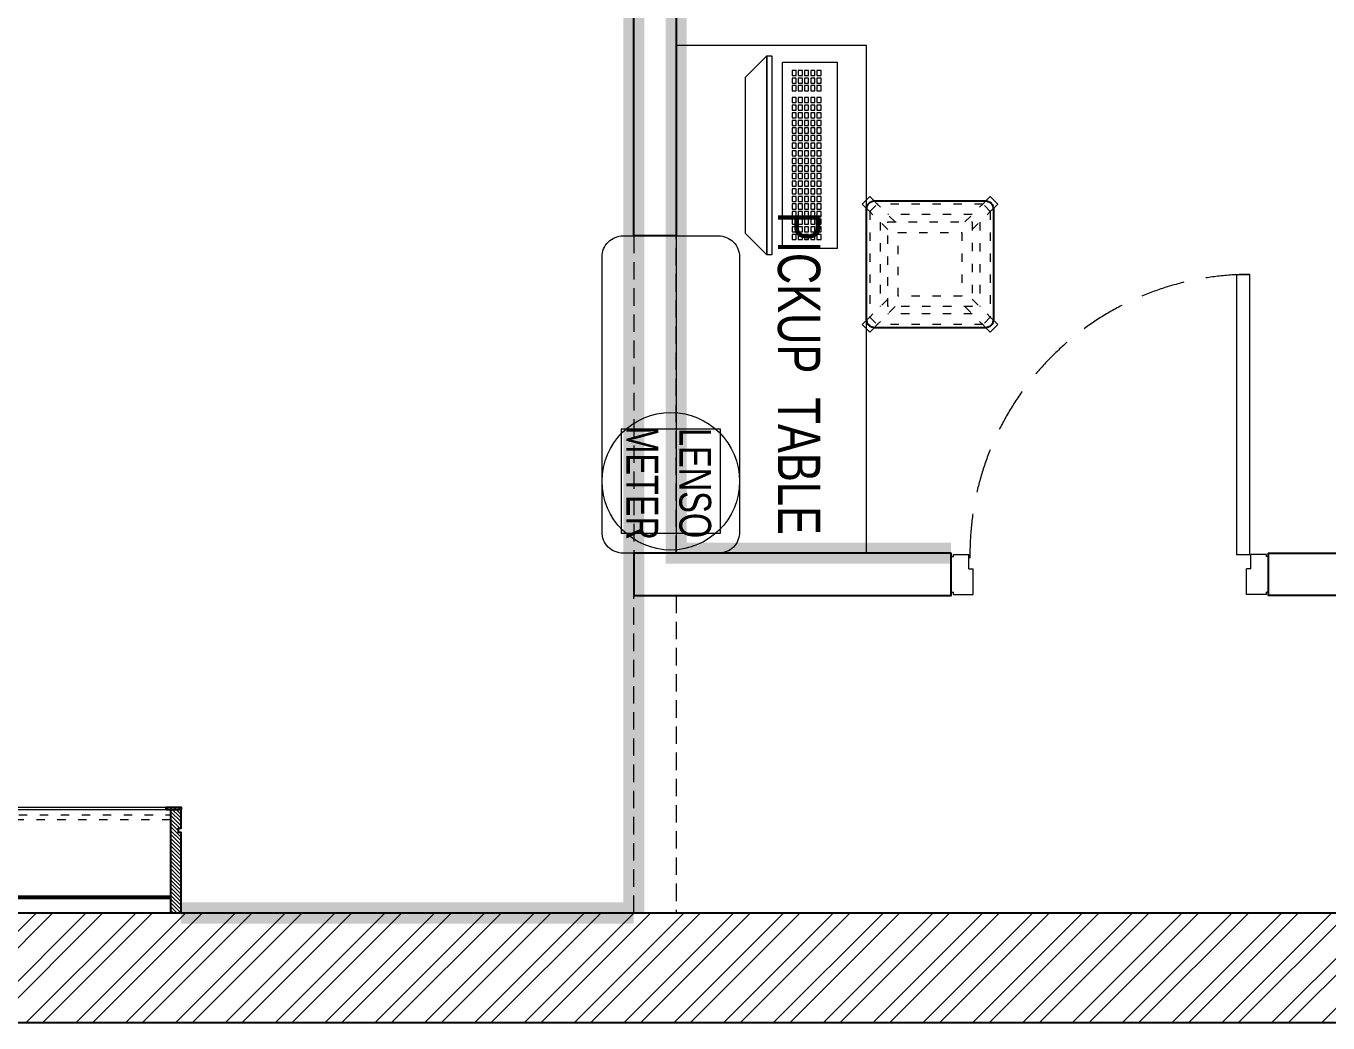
# Model space of a CAD drawing. Header units: feet. Extents: x 9724558 to 9740498, y -5935637 to -5928387.
# Drawn here: x 9735212 to 9738288, y -5935637 to -5933281 of the extents above; entities that cross this region are included whole.
import ezdxf

# ---------------------------------------------------------------- set-up
doc = ezdxf.new("R2010")
doc.units = ezdxf.units.FT
doc.header["$LTSCALE"] = 33
doc.header["$MEASUREMENT"] = 0
for name, pattern in [('a_p6_plan_L18$0$HIDDEN', [0.375, 0.25, -0.125]), ('ACAD_ISO03W100', [30, 12, -18]), ('HIDDEN2', [4.7625, 3.175, -1.5875])]:
    doc.linetypes.add(name, pattern=pattern)
doc.layers.add('A-WALL', color=1, linetype='Continuous')
for name, color, linetype, lineweight in [('A-WALL HATCH', 251, 'Continuous', 0), ('Door', 2, 'Continuous', 13), ('LENS-CURTAIN', 5, 'a_p6_plan_L18$0$HIDDEN', 9), ('LENS-DOOR', 34, 'Continuous', 20), ('LENS-PARTITION', 21, 'Continuous', 25), ('LENS-TEXT', 31, 'Continuous', 5), ('LENS_DIMENSION', 193, 'Continuous', 0), ('LK-EQPMT', 3, 'Continuous', 18), ('LK-FF&E WALL', 1, 'Continuous', 9), ('LK-FLUTTED FINISH', 20, 'Continuous', 30), ('LK-IT', 3, 'Continuous', 18), ('LK-MIRROR', 133, 'Continuous', 13), ('LK-TILES FINISH', 251, 'Continuous', 5), ('LN-ELEVATION-1', 81, 'Continuous', 25), ('LN-ELEVATION-2', 103, 'Continuous', 20), ('LN-ELEVATION-3', 125, 'Continuous', 18), ('LN-ELEVATION-4', 145, 'Continuous', 13), ('LN-ELEVATION-5', 167, 'Continuous', 5), ('LN-HATCH', 251, 'Continuous', 0)]:
    doc.layers.add(name, color=color, linetype=linetype, lineweight=lineweight)
doc.styles.add('LK TXT', font='GILC____.TTF', dxfattribs={"height": 100})

# ---------------------------------------------------------------- blocks, each defined once
blk = doc.blocks.new('A$Cbb8c257c')
at = {"layer": 'A-WALL HATCH'}
h = blk.add_hatch(dxfattribs=at)
h.set_pattern_fill('ANSI32', color=256, scale=222)
h.set_pattern_definition([(45, (-3278488.334, 5454299.475), (-58.8666395, 58.8666395), []), (45, (-3278449.09, 5454299.475), (-58.8666395, 58.8666395), [])])
h.paths.add_polyline_path([(0, -260), (-200, -260), (-200, -3510), (0, -3510)])
h.paths.add_polyline_path([(-800, 0), (-4440, 0), (-4440, -160), (-800, -160)])
h.paths.add_polyline_path([(-5240, 0), (-13130, 0), (-13130, -160), (-5240, -160)])
h.paths.add_polyline_path([(-13920, -6990), (-13920, -7250), (0, -7250), (0, -3770), (-200, -3770), (-200, -6990)])
at = {"layer": 'A-WALL'}
for p, q in [((-13920, -6990), (-200, -6990)), ((0, -7250), (-13920, -7250))]:
    blk.add_line(p, q, dxfattribs=at)
blk = doc.blocks.new('JJ SH 1200')
at = {"layer": 'LN-HATCH', "ltscale": 0.5}
h = blk.add_hatch(dxfattribs=at)
h.set_pattern_fill('ANSI31', color=256, scale=2)
h.set_pattern_definition([(45, (4097187.331, 1708800.267), (-4.4901280605, 4.4901280605), [])])
h.paths.add_polyline_path([(792.1, 220), (792.1, 30), (786.1, 30), (786.1, 20), (792.1, 20), (792.1, -24), (767.1, -24), (767.1, 220)])
h.paths.add_polyline_path([(-382.9, 180), (767.1, 180), (767.1, 186), (-382.9, 186)])
h.paths.add_polyline_path([(757.1, -24), (757.1, -30), (792.1, -30), (792.1, -24)])
h.paths.add_polyline_path([(-407.9, 220), (-407.9, 30), (-401.9, 30), (-401.9, 20), (-407.9, 20), (-407.9, -24), (-382.9, -24), (-382.9, 220)])
h.paths.add_polyline_path([(-372.9, -24), (-372.9, -30), (-407.9, -30), (-407.9, -24)])
at = {"layer": 'LN-ELEVATION-1', "ltscale": 0.5}
for points in [[(-407.9, 220), (-407.9, 30), (-401.9, 30), (-401.9, 20), (-407.9, 20), (-407.9, -24), (-382.9, -24), (-382.9, 220)], [(792.1, 220), (792.1, 30), (786.1, 30), (786.1, 20), (792.1, 20), (792.1, -24), (767.1, -24), (767.1, 220)], [(-382.9, 180), (767.1, 180), (767.1, 186), (-382.9, 186)], [(-372.9, -24), (-372.9, -30), (-407.9, -30), (-407.9, -24)], [(757.1, -24), (757.1, -30), (792.1, -30), (792.1, -24)]]:
    blk.add_lwpolyline(points, close=True, dxfattribs=at)
at = {"layer": 'LN-ELEVATION-3', "ltscale": 0.5}
for p, q in [((767.1, 220), (-382.9, 220)), ((757.1, -24), (-372.9, -24)), ((-372.9, -30), (757.1, -30))]:
    blk.add_line(p, q, dxfattribs=at)
at = {"layer": 'LN-ELEVATION-4', "linetype": 'ACAD_ISO03W100', "ltscale": 0.05}
blk.add_lwpolyline([(767.1, 0), (-382.9, 0), (-382.9, -12), (767.1, -12)], close=True, dxfattribs=at)
blk = doc.blocks.new('CLENS 600 TYPE 6')
at = {"layer": 'LN-ELEVATION-1', "ltscale": 0.5}
blk.add_lwpolyline([(130, -225), (-130, -225, -0.414214), (-150, -205), (-150, 55, -0.414214), (-130, 75), (130, 75, -0.414214), (150, 55), (150, -205, -0.414214)], format="xyb", close=True, dxfattribs=at)
at = {"layer": 'LN-ELEVATION-3', "linetype": 'ACAD_ISO03W100', "ltscale": 0.05}
for p, q in [((-82.3, 25), (-124.7, 67.4)), ((124.7, 67.4), (-124.7, 67.4)), ((82.3, 25), (124.7, 67.4)), ((-100, 7.3), (-142.4, 49.7)), ((-142.4, -199.7), (-142.4, 49.7)), ((99.7, 42.4), (-99.7, 42.4)), ((100, 7.3), (142.4, 49.7)), ((142.4, -199.7), (142.4, 49.7)), ((-117.4, -174.7), (-117.4, 24.7)), ((117.4, -174.7), (117.4, 24.7)), ((-100, -157.3), (-142.4, -199.7)), ((-82.3, -175), (-124.7, -217.4)), ((82.3, -175), (124.7, -217.4)), ((100, -157.3), (142.4, -199.7)), ((99.7, -192.4), (-99.7, -192.4)), ((124.7, -217.4), (-124.7, -217.4))]:
    blk.add_line(p, q, dxfattribs=at)
for points in [[(-132.2, 74.9), (-124.7, 67.4), (-142.4, 49.7), (-149.9, 57.2)], [(132.2, 74.9), (124.7, 67.4), (142.4, 49.7), (149.9, 57.2)], [(-132.2, -224.9), (-124.7, -217.4), (-142.4, -199.7), (-149.9, -207.2)], [(132.2, -224.9), (124.7, -217.4), (142.4, -199.7), (149.9, -207.2)]]:
    blk.add_lwpolyline(points, dxfattribs=at)
for points in [[(100, -175), (-100, -175), (-100, 25), (100, 25)], [(75, -150), (-75, -150), (-75, 0), (75, 0)]]:
    blk.add_lwpolyline(points, close=True, dxfattribs=at)
at = {"layer": 'LN-ELEVATION-5', "ltscale": 0.5}
for points in [[(-149.9, 57.2), (-160.1, 67.4), (-142.4, 85.1), (-132.2, 74.9)], [(149.9, 57.2), (160.1, 67.4), (142.4, 85.1), (132.2, 74.9)], [(-149.9, -207.2), (-160.1, -217.4), (-142.4, -235.1), (-132.2, -224.9)], [(149.9, -207.2), (160.1, -217.4), (142.4, -235.1), (132.2, -224.9)]]:
    blk.add_lwpolyline(points, dxfattribs=at)
blk = doc.blocks.new('*U22')
at = {"layer": 'LK-EQPMT', "ltscale": 12}
blk.add_lwpolyline([(6, 4.9), (-6, 4.9), (-6, -4.9), (6, -4.9)], close=True, dxfattribs=at)
blk = doc.blocks.new('*U23')
at = {"color": 0, "linetype": 'ByBlock', "lineweight": -2}
for p in [(0, 0), (18, 0), (35.9, 0), (53.9, 0), (71.8, 0), (89.8, 0), (107.8, 0), (125.7, 0), (143.7, 0), (161.6, 0), (179.6, 0), (197.6, 0), (215.5, 0), (233.5, 0), (251.4, 0), (269.4, 0), (287.4, 0), (305.3, 0), (323.3, 0), (0, -14.7), (0, -29.5), (18, -14.7), (18, -29.5), (35.9, -14.7), (35.9, -29.5), (53.9, -14.7), (53.9, -29.5), (71.8, -14.7), (71.8, -29.5), (89.8, -14.7), (89.8, -29.5), (107.8, -14.7), (107.8, -29.5), (125.7, -14.7), (125.7, -29.5), (143.7, -14.7), (143.7, -29.5), (161.6, -14.7), (161.6, -29.5), (179.6, -14.7), (179.6, -29.5), (197.6, -14.7), (197.6, -29.5), (215.5, -14.7), (215.5, -29.5), (233.5, -14.7), (233.5, -29.5), (251.4, -14.7), (251.4, -29.5), (269.4, -14.7), (269.4, -29.5), (287.4, -14.7), (287.4, -29.5), (305.3, -14.7), (305.3, -29.5), (323.3, -14.7), (323.3, -29.5), (0, -44.2), (0, -59), (18, -44.2), (18, -59), (35.9, -44.2), (35.9, -59), (53.9, -44.2), (53.9, -59), (71.8, -44.2), (71.8, -59), (89.8, -44.2), (89.8, -59), (107.8, -44.2), (107.8, -59), (125.7, -44.2), (125.7, -59), (143.7, -44.2), (143.7, -59), (161.6, -44.2), (161.6, -59), (179.6, -44.2), (179.6, -59), (197.6, -44.2), (197.6, -59), (215.5, -44.2), (215.5, -59), (233.5, -44.2), (233.5, -59), (251.4, -44.2), (251.4, -59), (269.4, -44.2), (269.4, -59), (287.4, -44.2), (287.4, -59), (305.3, -44.2), (305.3, -59), (323.3, -44.2), (323.3, -59)]:
    blk.add_blockref('*U22', p, dxfattribs=at)
blk = doc.blocks.new('*U20')
at = {"layer": 'LK-EQPMT', "ltscale": 12}
blk.add_lwpolyline([(6, 4.9), (-6, 4.9), (-6, -4.9), (6, -4.9)], close=True, dxfattribs=at)
blk = doc.blocks.new('*U21')
at = {"color": 0, "linetype": 'ByBlock', "lineweight": -2}
for p in [(0, 0), (18, 0), (35.9, 0), (0, -14.7), (0, -29.5), (18, -14.7), (18, -29.5), (35.9, -14.7), (35.9, -29.5), (0, -44.2), (0, -59), (18, -44.2), (18, -59), (35.9, -44.2), (35.9, -59)]:
    blk.add_blockref('*U20', p, dxfattribs=at)
blk = doc.blocks.new('*U16')
at = {"ltscale": 12}
blk.add_lwpolyline([(8, 0), (8, 129.1), (448, 129.1), (448, 0)], close=True, dxfattribs=at)
for name, p in [('*U23', (35.2, 101.6)), ('*U21', (386.6, 101.6))]:
    blk.add_blockref(name, p)
blk = doc.blocks.new('Pickup table PC')
at = {"layer": 'LN-ELEVATION-2', "ltscale": 0.5}
for points in [[(470, 50), (0, 50), (0, 62), (470, 62)], [(420, 0), (50, 0), (0, 50), (470, 50)]]:
    blk.add_lwpolyline(points, close=True, dxfattribs=at)
blk = doc.blocks.new('*U43')
at = {"layer": 'LENS-DOOR'}
for p, q in [((548121.7, 1779235.3), (548121.7, 1778573.8)), ((548121.7, 1779235.3), (548153, 1779235.3)), ((548153, 1778573.8), (548153, 1779235.3)), ((547447.3, 1778568.6), (547452.5, 1778568.6)), ((547447.3, 1778484.1), (547447.3, 1778568.6)), ((547452.5, 1778573.8), (547488.9, 1778573.8)), ((547452.5, 1778568.6), (547452.5, 1778573.8)), ((547488.9, 1778539.9), (547488.9, 1778573.8)), ((548121.7, 1778573.8), (548153, 1778573.8)), ((548192.1, 1778573.8), (548155.6, 1778573.8)), ((548155.6, 1778539.9), (548155.6, 1778573.8)), ((548192.1, 1778568.6), (548192.1, 1778573.8)), ((548197.3, 1778568.6), (548192.1, 1778568.6)), ((548197.3, 1778484.1), (548197.3, 1778568.6)), ((547488.9, 1778539.9), (547499.3, 1778539.9)), ((547499.3, 1778478.9), (547499.3, 1778539.9)), ((548145.2, 1778478.9), (548145.2, 1778539.9)), ((548155.6, 1778539.9), (548145.2, 1778539.9)), ((547447.3, 1778484.1), (547452.5, 1778484.1)), ((547452.5, 1778478.9), (547452.5, 1778484.1)), ((548192.1, 1778478.9), (548192.1, 1778484.1)), ((548197.3, 1778484.1), (548192.1, 1778484.1)), ((547452.5, 1778478.9), (547499.3, 1778478.9)), ((548192.1, 1778478.9), (548145.2, 1778478.9))]:
    blk.add_line(p, q, dxfattribs=at)
at = {"layer": 'LENS-DOOR', "color": 7, "linetype": 'HIDDEN2'}
blk.add_ellipse((548153, 1778573.8), major_axis=(-661.5, 0), ratio=1, start_param=-1.570791, end_param=0.051209, dxfattribs=at)

msp = doc.modelspace()

# ---------------------------------------------------------------- linework, layer by layer
at = {"layer": 'LENS-CURTAIN', "ltscale": 5}
for points in [[(9736747.7, -5934527.1), (9736747.7, -5933777.1), (9736647.7, -5933777.1), (9736647.7, -5934527.1)], [(9736747.7, -5934627.1), (9736747.7, -5935377.1), (9736647.7, -5935377.1), (9736647.7, -5934627.1)]]:
    msp.add_lwpolyline(points, close=True, dxfattribs=at)
at = {"layer": 'LENS-PARTITION'}
for points in [[(9736647.7, -5930947.1), (9736747.7, -5930947.1), (9736747.7, -5933777.1), (9736647.7, -5933777.1)], [(9737397.7, -5934527.1), (9736647.7, -5934527.1), (9736647.7, -5934627.1), (9737397.7, -5934627.1)], [(9738647.7, -5934627.1), (9738147.7, -5934627.1), (9738147.7, -5934527.1), (9738647.7, -5934527.1)]]:
    msp.add_lwpolyline(points, close=True, dxfattribs=at)
at = {"layer": 'LK-EQPMT'}
msp.add_lwpolyline([(9736617.7, -5934480), (9736852.7, -5934480), (9736852.7, -5934234), (9736617.7, -5934234)], close=True, dxfattribs=at)
at = {"layer": 'LK-FF&E WALL'}
msp.add_lwpolyline([(9736747.7, -5933327.1), (9736747.7, -5934527.1), (9737197.7, -5934527.1), (9737197.7, -5933327.1)], close=True, dxfattribs=at)
msp.add_lwpolyline([(9736622.7, -5933777.1), (9736847.7, -5933777.1, -0.414214), (9736897.7, -5933827.1), (9736897.7, -5934477.1, -0.414214), (9736847.7, -5934527.1), (9736622.7, -5934527.1, -0.414214), (9736572.7, -5934477.1), (9736572.7, -5933827.1, -0.414214)], format="xyb", close=True, dxfattribs=at)
msp.add_circle((9736735.2, -5934357), 162.5, dxfattribs=at)
at = {"layer": 'LK-FLUTTED FINISH', "linetype": 'ACAD_ISO03W100', "ltscale": 0.05, "const_width": 50}
msp.add_lwpolyline([(9736647.7, -5928547.1), (9736647.7, -5935377.1)], dxfattribs=at)
at = {"layer": 'LK-MIRROR', "linetype": 'ACAD_ISO03W100', "ltscale": 0.05, "const_width": 50}
msp.add_lwpolyline([(9735577.7, -5935377.1), (9736647.7, -5935377.1)], dxfattribs=at)
at = {"layer": 'LK-TILES FINISH', "color": 212, "linetype": 'ACAD_ISO03W100', "ltscale": 0.05, "const_width": 50}
msp.add_lwpolyline([(9737397.7, -5934527.1), (9736747.7, -5934527.1), (9736747.7, -5932647.1)], dxfattribs=at)

# ---------------------------------------------------------------- block references
at = {"layer": 'Door'}
msp.add_blockref('*U43', (9189950.5, -7713103.5), dxfattribs=at)
at = {"layer": 'LENS_DIMENSION'}
msp.add_blockref('A$Cbb8c257c', (9740497.7, -5928387.1), dxfattribs=at)
at = {"layer": 'LK-FF&E WALL', "rotation": 89.99999999999991}
msp.add_blockref('CLENS 600 TYPE 6', (9737272.7, -5933844.3), dxfattribs=at)
at = {"layer": 'LK-FF&E WALL', "xscale": -1, "rotation": 180}
msp.add_blockref('JJ SH 1200', (9734785.7, -5935157.1), dxfattribs=at)
at = {"layer": 'LK-IT', "rotation": 270}
msp.add_blockref('Pickup table PC', (9736911.9, -5933351.7), dxfattribs=at)
at = {"layer": 'LK-IT', "ltscale": 0.5, "rotation": 89.99999999999991}
msp.add_blockref('*U16', (9737128.1, -5933814.7), dxfattribs=at)

# ---------------------------------------------------------------- texts
at = {"layer": 'LENS-TEXT', "color": 0, "linetype": 'Continuous', "ltscale": 3, "attachment_point": 5, "rotation": 270, "style": 'LK TXT'}
for s, width, gutter_width, insert, char_height in [('PICKUP  TABLE  ', 783.964, 1, (9737037.6, -5934102.1), 100), ('LENSO\\PMETER', 353.056, 0.5, (9736730.4, -5934361.3), 75)]:
    msp.add_mtext_dynamic_manual_height_columns(s, width=width, gutter_width=gutter_width, heights=[0], dxfattribs=dict(at, insert=insert, char_height=char_height))

doc.saveas('drawing.dxf')
